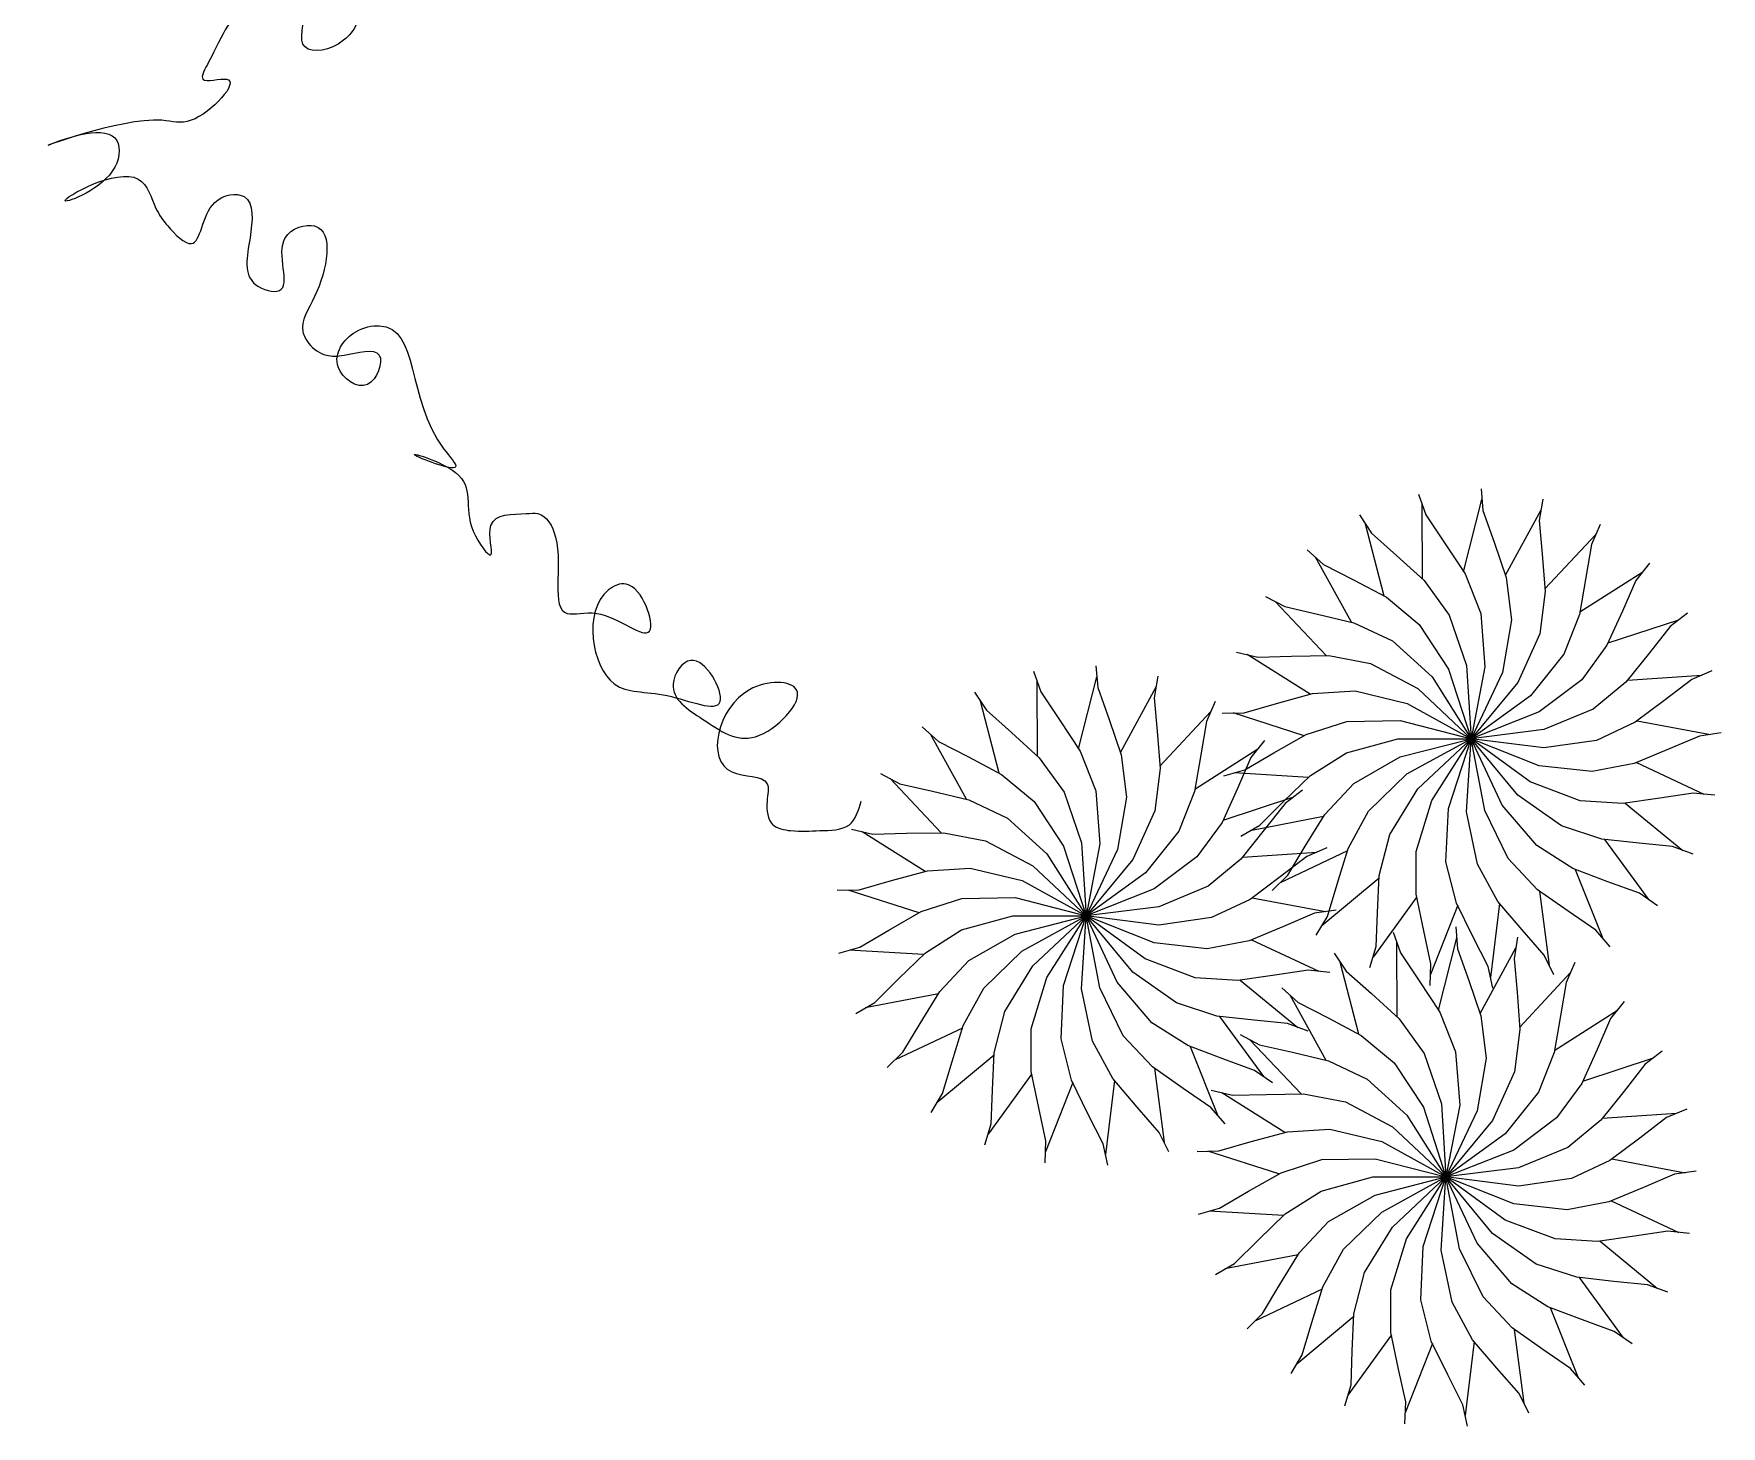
# Model space of a CAD drawing. Extents: x 41.89 to 46.57, y 11.47 to 19.19.
# Drawn here: x 41.885 to 46.568, y 11.467 to 15.331 of the extents above; entities that cross this region are included whole.
import ezdxf

# ---------------------------------------------------------------- set-up
doc = ezdxf.new("R2010")
doc.units = 0
doc.header["$LTSCALE"] = 3
doc.header["$MEASUREMENT"] = 0
doc.layers.get('0').update_dxf_attribs({"linetype": 'CONTINUOUS'})

msp = doc.modelspace()

# ---------------------------------------------------------------- linework, layer by layer
for p, q in [((45.7284, 14.0534), (45.7485, 13.9961)), ((45.9018, 14.0684), (45.907, 14.0079)), ((45.7391, 13.8181), (45.7384, 14.0248)), ((45.8536, 13.8378), (45.9044, 14.0382)), ((45.907, 14.0079), (45.9381, 13.9199)), ((45.9695, 13.8284), (46.0684, 14.0099)), ((46.0734, 14.0398), (46.0634, 13.9799)), ((45.5642, 13.9958), (45.5979, 13.9453)), ((45.6331, 13.7705), (45.5811, 13.9705)), ((45.7485, 13.9961), (45.8006, 13.9186)), ((46.0634, 13.9799), (46.0717, 13.8869)), ((46.2326, 13.9694), (46.208, 13.9139)), ((45.5979, 13.9453), (45.6676, 13.8832)), ((45.8006, 13.9186), (45.8575, 13.832)), ((45.9381, 13.9199), (45.9717, 13.8218)), ((46.0793, 13.7905), (46.2203, 13.9417)), ((46.208, 13.9139), (46.1929, 13.8218)), ((45.4195, 13.8991), (45.4647, 13.8586)), ((45.5423, 13.6981), (45.4421, 13.8789)), ((45.6676, 13.8832), (45.7443, 13.8134)), ((46.0717, 13.8869), (46.0798, 13.7836)), ((46.3692, 13.8617), (46.3316, 13.814)), ((45.4647, 13.8586), (45.5477, 13.8158)), ((45.5477, 13.8158), (45.6393, 13.7672)), ((45.8575, 13.832), (45.9009, 13.7219)), ((45.9717, 13.8218), (45.9864, 13.7044)), ((46.1929, 13.8218), (46.1751, 13.7196)), ((46.1763, 13.7265), (46.3504, 13.8378)), ((45.3034, 13.7695), (45.3573, 13.7415)), ((45.7443, 13.8134), (45.8138, 13.7176)), ((46.0798, 13.7836), (46.0649, 13.6662)), ((46.3316, 13.814), (46.2941, 13.7285)), ((45.4723, 13.6053), (45.3303, 13.7555)), ((45.3573, 13.7415), (45.4482, 13.7207)), ((45.6393, 13.7672), (45.7304, 13.6917)), ((45.9009, 13.7219), (45.9127, 13.5742)), ((46.2941, 13.7285), (46.2514, 13.634)), ((46.4748, 13.7233), (46.4265, 13.6865)), ((45.4482, 13.7207), (45.5491, 13.6964)), ((45.5491, 13.6964), (45.6561, 13.646)), ((45.7304, 13.6917), (45.8118, 13.568)), ((45.8138, 13.7176), (45.8619, 13.5775)), ((45.9864, 13.7044), (45.9611, 13.5584)), ((46.1751, 13.7196), (46.1314, 13.6096)), ((46.2543, 13.6404), (46.4506, 13.7049)), ((46.4265, 13.6865), (46.3689, 13.613)), ((45.6561, 13.646), (45.7658, 13.5464)), ((46.0649, 13.6662), (46.0041, 13.5311)), ((46.2514, 13.634), (46.1817, 13.5383)), ((45.2231, 13.6151), (45.2823, 13.6014)), ((45.4276, 13.4981), (45.2527, 13.6082)), ((45.2823, 13.6014), (45.3756, 13.6038)), ((45.3756, 13.6038), (45.4793, 13.6054)), ((45.4793, 13.6054), (45.5955, 13.5831)), ((45.5955, 13.5831), (45.7265, 13.5139)), ((46.1314, 13.6096), (46.0389, 13.494)), ((46.3689, 13.613), (46.304, 13.5321)), ((44.66, 13.562), (44.6801, 13.5047)), ((44.7852, 13.3464), (44.8359, 13.5468)), ((44.8333, 13.577), (44.8385, 13.5165)), ((45.005, 13.5484), (44.995, 13.4885)), ((45.7658, 13.5464), (45.8744, 13.3747)), ((45.8118, 13.568), (45.8744, 13.3747)), ((45.8619, 13.5775), (45.8744, 13.3747)), ((45.9127, 13.5742), (45.8744, 13.3747)), ((45.9611, 13.5584), (45.8744, 13.3747)), ((46.1817, 13.5383), (46.0634, 13.4493)), ((46.3084, 13.5376), (46.5146, 13.5513)), ((46.4867, 13.5394), (46.4126, 13.4826)), ((46.5426, 13.5631), (46.4867, 13.5394)), ((44.4958, 13.5044), (44.5295, 13.4539)), ((44.6707, 13.3267), (44.67, 13.5334)), ((44.6801, 13.5047), (44.7321, 13.4272)), ((44.8385, 13.5165), (44.8697, 13.4285)), ((44.901, 13.337), (45, 13.5185)), ((44.995, 13.4885), (45.0033, 13.3955)), ((45.3343, 13.4726), (45.4343, 13.4999)), ((45.4343, 13.4999), (45.5524, 13.5072)), ((45.5524, 13.5072), (45.6965, 13.4728)), ((45.7265, 13.5139), (45.8744, 13.3747)), ((46.0041, 13.5311), (45.8744, 13.3747)), ((46.0389, 13.494), (45.8744, 13.3747)), ((46.304, 13.5321), (46.2128, 13.4568)), ((44.5647, 13.2791), (44.5126, 13.4791)), ((44.5295, 13.4539), (44.5992, 13.3918)), ((45.0109, 13.2991), (45.1519, 13.4503)), ((45.1641, 13.4781), (45.1396, 13.4225)), ((45.1838, 13.4456), (45.2445, 13.447)), ((45.411, 13.3831), (45.2142, 13.4463)), ((45.2445, 13.447), (45.3343, 13.4726)), ((45.6965, 13.4728), (45.8744, 13.3747)), ((46.0634, 13.4493), (45.8744, 13.3747)), ((46.2128, 13.4568), (46.076, 13.4)), ((46.4126, 13.4826), (46.3297, 13.4204)), ((44.3511, 13.4077), (44.3963, 13.3672)), ((44.7321, 13.4272), (44.789, 13.3406)), ((44.8697, 13.4285), (44.9033, 13.3304)), ((45.0033, 13.3955), (45.0114, 13.2922)), ((45.1396, 13.4225), (45.1245, 13.3304)), ((45.417, 13.3865), (45.5296, 13.423)), ((45.5296, 13.423), (45.6777, 13.4255)), ((45.6777, 13.4255), (45.8744, 13.3747)), ((46.076, 13.4), (45.8744, 13.3747)), ((46.3297, 13.4204), (46.2226, 13.3701)), ((46.3353, 13.4245), (46.5384, 13.3865)), ((44.4739, 13.2067), (44.3737, 13.3875)), ((44.3963, 13.3672), (44.4792, 13.3244)), ((44.5992, 13.3918), (44.6759, 13.322)), ((45.3008, 13.3703), (45.2632, 13.3226)), ((45.327, 13.3352), (45.417, 13.3865)), ((45.5284, 13.3357), (45.6713, 13.3749)), ((45.6713, 13.3749), (45.8744, 13.3747)), ((45.6776, 13.3244), (45.8744, 13.3747)), ((45.6963, 13.2771), (45.8744, 13.3747)), ((45.7262, 13.2358), (45.8744, 13.3747)), ((45.7654, 13.2033), (45.8744, 13.3747)), ((45.8114, 13.1816), (45.8744, 13.3747)), ((45.8614, 13.172), (45.8744, 13.3747)), ((46.0759, 13.3491), (45.8744, 13.3747)), ((46.0037, 13.2181), (45.8744, 13.3747)), ((45.9607, 13.1908), (45.8744, 13.3747)), ((45.9123, 13.1752), (45.8744, 13.3747)), ((46.0632, 13.2998), (45.8744, 13.3747)), ((46.0386, 13.2552), (45.8744, 13.3747)), ((46.2226, 13.3701), (46.0759, 13.3491)), ((46.5084, 13.382), (46.4225, 13.3454)), ((46.5685, 13.391), (46.5084, 13.382)), ((44.4792, 13.3244), (44.5709, 13.2759)), ((44.6759, 13.322), (44.7453, 13.2262)), ((44.789, 13.3406), (44.8325, 13.2305)), ((44.9033, 13.3304), (44.918, 13.213)), ((45.1245, 13.3304), (45.1066, 13.2282)), ((45.1078, 13.2351), (45.282, 13.3465)), ((45.2632, 13.3226), (45.2256, 13.2371)), ((45.2464, 13.2881), (45.327, 13.3352)), ((45.4285, 13.2724), (45.5284, 13.3357)), ((45.549, 13.2509), (45.6776, 13.3244)), ((46.2105, 13.2836), (46.0632, 13.2998)), ((46.3267, 13.3057), (46.2105, 13.2836)), ((46.4225, 13.3454), (46.3267, 13.3057)), ((46.3332, 13.3084), (46.5205, 13.221)), ((44.2349, 13.2781), (44.2888, 13.2501)), ((44.4039, 13.1139), (44.2619, 13.2641)), ((44.5709, 13.2759), (44.662, 13.2003)), ((45.0114, 13.2922), (44.9965, 13.1748)), ((45.1879, 13.2716), (45.2464, 13.2881)), ((45.4234, 13.2676), (45.2171, 13.2798)), ((45.354, 13.2003), (45.4285, 13.2724)), ((45.59, 13.1739), (45.6963, 13.2771)), ((46.1772, 13.2029), (46.0386, 13.2552)), ((44.2888, 13.2501), (44.3798, 13.2293)), ((44.3798, 13.2293), (44.4806, 13.205)), ((44.7453, 13.2262), (44.7934, 13.0861)), ((44.8325, 13.2305), (44.8443, 13.0828)), ((44.918, 13.213), (44.8927, 13.067)), ((45.1066, 13.2282), (45.063, 13.1183)), ((45.2256, 13.2371), (45.183, 13.1426)), ((45.1858, 13.149), (45.3822, 13.2135)), ((45.4063, 13.2319), (45.358, 13.1951)), ((45.4679, 13.1647), (45.549, 13.2509)), ((45.6489, 13.1095), (45.7262, 13.2358)), ((46.125, 13.133), (46.0037, 13.2181)), ((46.398, 13.21), (46.2953, 13.1954)), ((46.4903, 13.2241), (46.398, 13.21)), ((46.5507, 13.2179), (46.4903, 13.2241)), ((44.4806, 13.205), (44.5877, 13.1546)), ((44.662, 13.2003), (44.7434, 13.0766)), ((44.9965, 13.1748), (44.9356, 13.0397)), ((45.2876, 13.1346), (45.354, 13.2003)), ((45.358, 13.1951), (45.3004, 13.1217)), ((45.4137, 13.0763), (45.4679, 13.1647)), ((45.5329, 13.0702), (45.59, 13.1739)), ((45.7219, 13.0617), (45.7654, 13.2033)), ((45.8046, 13.0336), (45.8114, 13.1816)), ((45.8916, 13.027), (45.8614, 13.172)), ((45.9775, 13.0422), (45.9123, 13.1752)), ((46.057, 13.0783), (45.9607, 13.1908)), ((46.2953, 13.1954), (46.1772, 13.2029)), ((46.3022, 13.1964), (46.4619, 13.0651)), ((44.1547, 13.1237), (44.2139, 13.11)), ((44.3592, 13.0067), (44.1843, 13.1168)), ((44.2139, 13.11), (44.3072, 13.1124)), ((44.3072, 13.1124), (44.4109, 13.114)), ((44.4109, 13.114), (44.5271, 13.0918)), ((44.5877, 13.1546), (44.6973, 13.055)), ((45.063, 13.1183), (44.9705, 13.0026)), ((45.183, 13.1426), (45.1133, 13.047)), ((45.2351, 13.1041), (45.2876, 13.1346)), ((45.3004, 13.1217), (45.2356, 13.0408)), ((45.4643, 13.1588), (45.2614, 13.1194)), ((46.2375, 13.0963), (46.125, 13.133)), ((44.5271, 13.0918), (44.6581, 13.0226)), ((44.7434, 13.0766), (44.806, 12.8833)), ((44.7934, 13.0861), (44.806, 12.8833)), ((44.8443, 13.0828), (44.806, 12.8833)), ((44.8927, 13.067), (44.806, 12.8833)), ((45.3658, 12.9962), (45.4137, 13.0763)), ((45.4742, 13.0717), (45.4182, 13.048)), ((45.5024, 12.9711), (45.5329, 13.0702)), ((45.6194, 12.9949), (45.6489, 13.1095)), ((46.1569, 13.0148), (46.057, 13.0783)), ((46.3406, 13.0849), (46.2375, 13.0963)), ((46.2444, 13.0956), (46.3665, 12.9288)), ((46.4335, 13.0757), (46.3406, 13.0849)), ((46.4904, 13.0546), (46.4335, 13.0757)), ((44.6581, 13.0226), (44.806, 12.8833)), ((44.6973, 13.055), (44.806, 12.8833)), ((44.9356, 13.0397), (44.806, 12.8833)), ((45.1133, 13.047), (44.9949, 12.9579)), ((45.2356, 13.0408), (45.1444, 12.9654)), ((45.24, 13.0462), (45.4462, 13.0599)), ((45.5309, 13.0636), (45.3441, 12.9749)), ((45.4182, 13.048), (45.3442, 12.9912)), ((45.7219, 12.9434), (45.7219, 13.0617)), ((45.8339, 12.919), (45.8046, 13.0336)), ((45.9485, 12.9232), (45.8916, 13.027)), ((46.0585, 12.9558), (45.9775, 13.0422)), ((44.1761, 12.9556), (44.2659, 12.9812)), ((44.2659, 12.9812), (44.3659, 13.0085)), ((44.3659, 13.0085), (44.484, 13.0159)), ((44.484, 13.0159), (44.6281, 12.9814)), ((44.6281, 12.9814), (44.806, 12.8833)), ((44.9705, 13.0026), (44.806, 12.8833)), ((45.3442, 12.9912), (45.2613, 12.929)), ((45.3225, 12.9536), (45.3658, 12.9962)), ((45.619, 12.9879), (45.4602, 12.8556)), ((45.6145, 12.8913), (45.6194, 12.9949)), ((46.2539, 12.9781), (46.1569, 13.0148)), ((46.1634, 13.0123), (46.2401, 12.8204)), ((46.3415, 12.946), (46.2539, 12.9781)), ((44.1154, 12.9542), (44.1761, 12.9556)), ((44.3425, 12.8917), (44.1457, 12.9549)), ((44.3486, 12.8951), (44.4612, 12.9316)), ((44.4612, 12.9316), (44.6093, 12.9341)), ((44.6093, 12.9341), (44.806, 12.8833)), ((44.9949, 12.9579), (44.806, 12.8833)), ((45.1444, 12.9654), (45.0075, 12.9086)), ((45.2613, 12.929), (45.1541, 12.8787)), ((45.2668, 12.9332), (45.47, 12.8951)), ((45.4759, 12.8816), (45.5024, 12.9711)), ((45.7233, 12.9365), (45.6023, 12.7689)), ((45.7429, 12.8418), (45.7219, 12.9434)), ((46.1433, 12.8962), (46.0585, 12.9558)), ((46.0642, 12.9518), (46.0908, 12.7469)), ((46.3915, 12.9115), (46.3415, 12.946)), ((44.2585, 12.8438), (44.3486, 12.8951)), ((44.46, 12.8444), (44.6029, 12.8836)), ((44.6029, 12.8836), (44.806, 12.8833)), ((44.6092, 12.833), (44.806, 12.8833)), ((44.6279, 12.7857), (44.806, 12.8833)), ((44.6578, 12.7444), (44.806, 12.8833)), ((44.697, 12.712), (44.806, 12.8833)), ((44.743, 12.6902), (44.806, 12.8833)), ((44.793, 12.6806), (44.806, 12.8833)), ((45.0075, 12.9086), (44.806, 12.8833)), ((45.0075, 12.8577), (44.806, 12.8833)), ((44.9353, 12.7267), (44.806, 12.8833)), ((44.8923, 12.6995), (44.806, 12.8833)), ((44.8438, 12.6838), (44.806, 12.8833)), ((44.9948, 12.8084), (44.806, 12.8833)), ((44.9702, 12.7638), (44.806, 12.8833)), ((45.1541, 12.8787), (45.0075, 12.8577)), ((45.44, 12.8906), (45.3541, 12.854)), ((45.5, 12.8996), (45.44, 12.8906)), ((45.4445, 12.8296), (45.4759, 12.8816)), ((45.6111, 12.798), (45.6145, 12.8913)), ((45.837, 12.9127), (45.7615, 12.7203)), ((45.8795, 12.8259), (45.8339, 12.919)), ((45.9531, 12.9179), (45.9278, 12.7128)), ((46.0159, 12.8444), (45.9485, 12.9232)), ((46.2202, 12.8433), (46.1433, 12.8962)), ((44.1779, 12.7967), (44.2585, 12.8438)), ((44.36, 12.781), (44.46, 12.8444)), ((44.4806, 12.7595), (44.6092, 12.833)), ((45.3541, 12.854), (45.2583, 12.8143)), ((45.6583, 12.8377), (45.6784, 12.7804)), ((45.7628, 12.7506), (45.7429, 12.8418)), ((45.8317, 12.8527), (45.8369, 12.7922)), ((46.0772, 12.774), (46.0159, 12.8444)), ((46.26, 12.7974), (46.2202, 12.8433)), ((44.1195, 12.7802), (44.1779, 12.7967)), ((44.355, 12.7762), (44.1487, 12.7885)), ((44.5216, 12.6825), (44.6279, 12.7857)), ((45.142, 12.7922), (44.9948, 12.8084)), ((45.2583, 12.8143), (45.142, 12.7922)), ((45.2647, 12.817), (45.4521, 12.7296)), ((45.5936, 12.7398), (45.6111, 12.798)), ((45.6691, 12.6024), (45.6684, 12.8091)), ((45.7836, 12.6221), (45.8343, 12.8225)), ((45.8369, 12.7922), (45.8681, 12.7042)), ((45.9215, 12.7425), (45.8795, 12.8259)), ((45.8994, 12.6127), (45.9984, 12.7942)), ((46.0034, 12.8241), (45.9934, 12.7642)), ((44.2856, 12.7089), (44.36, 12.781)), ((44.3995, 12.6733), (44.4806, 12.7595)), ((44.5805, 12.6181), (44.6578, 12.7444)), ((45.1088, 12.7115), (44.9702, 12.7638)), ((45.4941, 12.7801), (45.5279, 12.7296)), ((45.5631, 12.5548), (45.511, 12.7548)), ((45.6784, 12.7804), (45.7305, 12.7029)), ((45.7603, 12.6899), (45.7628, 12.7506)), ((45.9342, 12.6831), (45.9215, 12.7425)), ((45.9934, 12.7642), (46.0017, 12.6712)), ((46.1043, 12.7197), (46.0772, 12.774)), ((46.1625, 12.7537), (46.1379, 12.6982)), ((44.2192, 12.6432), (44.2856, 12.7089)), ((44.6535, 12.5703), (44.697, 12.712)), ((44.9886, 12.5869), (44.8923, 12.6995)), ((45.0566, 12.6416), (44.9353, 12.7267)), ((45.2269, 12.704), (45.1088, 12.7115)), ((45.3296, 12.7186), (45.2269, 12.704)), ((45.2338, 12.705), (45.3935, 12.5738)), ((45.4218, 12.7327), (45.3296, 12.7186)), ((45.4823, 12.7265), (45.4218, 12.7327)), ((45.5279, 12.7296), (45.5976, 12.6675)), ((45.7305, 12.7029), (45.7874, 12.6163)), ((45.8681, 12.7042), (45.9017, 12.6061)), ((46.0092, 12.5748), (46.1502, 12.726)), ((46.1379, 12.6982), (46.1228, 12.6061)), ((44.3958, 12.6674), (44.1929, 12.628)), ((44.3453, 12.5849), (44.3995, 12.6733)), ((44.4645, 12.5788), (44.5216, 12.6825)), ((44.7362, 12.5422), (44.743, 12.6902)), ((44.8232, 12.5356), (44.793, 12.6806)), ((44.9091, 12.5508), (44.8438, 12.6838)), ((45.3494, 12.6834), (45.3947, 12.6429)), ((45.4722, 12.4824), (45.3721, 12.6632)), ((45.5976, 12.6675), (45.6742, 12.5977)), ((46.0017, 12.6712), (46.0098, 12.5679)), ((46.2992, 12.646), (46.2615, 12.5983)), ((44.1667, 12.6127), (44.2192, 12.6432)), ((44.5509, 12.5035), (44.5805, 12.6181)), ((45.1691, 12.605), (45.0566, 12.6416)), ((45.2721, 12.5936), (45.1691, 12.605)), ((45.176, 12.6042), (45.2981, 12.4374)), ((45.3947, 12.6429), (45.4776, 12.6001)), ((45.4776, 12.6001), (45.5692, 12.5515)), ((45.6742, 12.5977), (45.7437, 12.5019)), ((45.7874, 12.6163), (45.8309, 12.5062)), ((45.9017, 12.6061), (45.9164, 12.4887)), ((46.1228, 12.6061), (46.105, 12.5039)), ((46.1062, 12.5108), (46.2804, 12.6221)), ((46.2615, 12.5983), (46.224, 12.5128)), ((44.4624, 12.5722), (44.2757, 12.4835)), ((44.2974, 12.5048), (44.3453, 12.5849)), ((44.434, 12.4797), (44.4645, 12.5788)), ((44.6534, 12.452), (44.6535, 12.5703)), ((44.9901, 12.4645), (44.9091, 12.5508)), ((45.0884, 12.5234), (44.9886, 12.5869)), ((45.2333, 12.5538), (45.2872, 12.5258)), ((45.365, 12.5843), (45.2721, 12.5936)), ((45.422, 12.5632), (45.365, 12.5843)), ((45.5692, 12.5515), (45.6604, 12.476)), ((46.0098, 12.5679), (45.9949, 12.4505)), ((44.2541, 12.4622), (44.2974, 12.5048)), ((44.7655, 12.4276), (44.7362, 12.5422)), ((44.8801, 12.4318), (44.8232, 12.5356)), ((45.1854, 12.4867), (45.0884, 12.5234)), ((45.095, 12.5209), (45.1717, 12.329)), ((45.4023, 12.3896), (45.2603, 12.5398)), ((45.2872, 12.5258), (45.3782, 12.5049)), ((45.3782, 12.5049), (45.479, 12.4807)), ((45.8309, 12.5062), (45.8426, 12.3585)), ((46.105, 12.5039), (46.0614, 12.3939)), ((46.224, 12.5128), (46.1813, 12.4183)), ((46.4047, 12.5076), (46.3564, 12.4708)), ((44.5506, 12.4965), (44.3918, 12.3642)), ((44.4075, 12.3902), (44.434, 12.4797)), ((44.546, 12.3999), (44.5509, 12.5035)), ((45.0749, 12.4048), (44.9901, 12.4645)), ((44.9958, 12.4605), (45.0224, 12.2555)), ((45.2731, 12.4547), (45.1854, 12.4867)), ((45.479, 12.4807), (45.5861, 12.4303)), ((45.6604, 12.476), (45.7418, 12.3523)), ((45.7437, 12.5019), (45.7918, 12.3618)), ((45.9164, 12.4887), (45.8911, 12.3427)), ((46.1842, 12.4247), (46.3806, 12.4892)), ((46.3564, 12.4708), (46.2988, 12.3973)), ((44.6548, 12.4452), (44.5339, 12.2775)), ((44.6744, 12.3505), (44.6534, 12.452)), ((44.7686, 12.4213), (44.6931, 12.2289)), ((44.8111, 12.3345), (44.7655, 12.4276)), ((44.8846, 12.4265), (44.8594, 12.2214)), ((44.9474, 12.353), (44.8801, 12.4318)), ((45.3231, 12.4201), (45.2731, 12.4547)), ((45.5861, 12.4303), (45.6957, 12.3306)), ((45.9949, 12.4505), (45.934, 12.3154)), ((46.1813, 12.4183), (46.1117, 12.3226)), ((44.3761, 12.3382), (44.4075, 12.3902)), ((44.5426, 12.3066), (44.546, 12.3999)), ((45.1518, 12.352), (45.0749, 12.4048)), ((45.1531, 12.3994), (45.2122, 12.3857)), ((45.3576, 12.2824), (45.1827, 12.3925)), ((45.2122, 12.3857), (45.3056, 12.3881)), ((45.3056, 12.3881), (45.4092, 12.3897)), ((45.4092, 12.3897), (45.5255, 12.3674)), ((45.5255, 12.3674), (45.6564, 12.2982)), ((46.0614, 12.3939), (45.9688, 12.2782)), ((46.2988, 12.3973), (46.234, 12.3164)), ((44.6943, 12.2592), (44.6744, 12.3505)), ((44.853, 12.2511), (44.8111, 12.3345)), ((45.0088, 12.2826), (44.9474, 12.353)), ((45.1916, 12.3061), (45.1518, 12.352)), ((45.6957, 12.3306), (45.8044, 12.159)), ((45.7418, 12.3523), (45.8044, 12.159)), ((45.7918, 12.3618), (45.8044, 12.159)), ((45.8426, 12.3585), (45.8044, 12.159)), ((45.8911, 12.3427), (45.8044, 12.159)), ((46.1117, 12.3226), (45.9933, 12.2336)), ((46.234, 12.3164), (46.1427, 12.2411)), ((46.2383, 12.3219), (46.4446, 12.3355)), ((46.4166, 12.3237), (46.3426, 12.2669)), ((46.4726, 12.3474), (46.4166, 12.3237)), ((44.5252, 12.2484), (44.5426, 12.3066)), ((45.0359, 12.2283), (45.0088, 12.2826)), ((45.2643, 12.2569), (45.3643, 12.2842)), ((45.3643, 12.2842), (45.4824, 12.2915)), ((45.4824, 12.2915), (45.6265, 12.2571)), ((45.6564, 12.2982), (45.8044, 12.159)), ((45.934, 12.3154), (45.8044, 12.159)), ((45.9688, 12.2782), (45.8044, 12.159)), ((44.6919, 12.1985), (44.6943, 12.2592)), ((44.8658, 12.1917), (44.853, 12.2511)), ((45.1138, 12.2299), (45.1745, 12.2313)), ((45.3409, 12.1674), (45.1441, 12.2306)), ((45.1745, 12.2313), (45.2643, 12.2569)), ((45.6265, 12.2571), (45.8044, 12.159)), ((45.9933, 12.2336), (45.8044, 12.159)), ((46.1427, 12.2411), (46.0059, 12.1843)), ((46.3426, 12.2669), (46.2596, 12.2046)), ((45.347, 12.1708), (45.4596, 12.2073)), ((45.4596, 12.2073), (45.6077, 12.2097)), ((45.6077, 12.2097), (45.8044, 12.159)), ((46.0059, 12.1843), (45.8044, 12.159)), ((46.2596, 12.2046), (46.1525, 12.1543)), ((46.2652, 12.2088), (46.4684, 12.1708)), ((45.2569, 12.1195), (45.347, 12.1708)), ((45.4584, 12.12), (45.6012, 12.1592)), ((45.6012, 12.1592), (45.8044, 12.159)), ((45.6076, 12.1087), (45.8044, 12.159)), ((45.6263, 12.0614), (45.8044, 12.159)), ((45.6561, 12.0201), (45.8044, 12.159)), ((45.6953, 11.9876), (45.8044, 12.159)), ((45.7414, 11.9659), (45.8044, 12.159)), ((45.7914, 11.9563), (45.8044, 12.159)), ((46.0059, 12.1333), (45.8044, 12.159)), ((45.9337, 12.0024), (45.8044, 12.159)), ((45.8907, 11.9751), (45.8044, 12.159)), ((45.8422, 11.9595), (45.8044, 12.159)), ((45.9932, 12.084), (45.8044, 12.159)), ((45.9686, 12.0395), (45.8044, 12.159)), ((46.1525, 12.1543), (46.0059, 12.1333)), ((46.3525, 12.1297), (46.2567, 12.09)), ((46.4383, 12.1663), (46.3525, 12.1297)), ((46.4984, 12.1753), (46.4383, 12.1663)), ((45.1763, 12.0724), (45.2569, 12.1195)), ((45.3584, 12.0567), (45.4584, 12.12)), ((45.4789, 12.0352), (45.6076, 12.1087)), ((46.1404, 12.0679), (45.9932, 12.084)), ((46.2567, 12.09), (46.1404, 12.0679)), ((46.2631, 12.0927), (46.4504, 12.0053)), ((45.1178, 12.0559), (45.1763, 12.0724)), ((45.3534, 12.0518), (45.1471, 12.0641)), ((45.2839, 11.9846), (45.3584, 12.0567)), ((45.52, 11.9582), (45.6263, 12.0614)), ((46.1072, 11.9872), (45.9686, 12.0395)), ((45.3979, 11.949), (45.4789, 12.0352)), ((45.5788, 11.8938), (45.6561, 12.0201)), ((46.055, 11.9173), (45.9337, 12.0024)), ((46.3279, 11.9943), (46.2253, 11.9797)), ((46.4202, 12.0084), (46.3279, 11.9943)), ((46.4807, 12.0022), (46.4202, 12.0084)), ((45.3942, 11.9431), (45.1913, 11.9037)), ((45.2176, 11.9189), (45.2839, 11.9846)), ((45.3437, 11.8606), (45.3979, 11.949)), ((45.4629, 11.8545), (45.52, 11.9582)), ((45.6519, 11.846), (45.6953, 11.9876)), ((45.7345, 11.8179), (45.7414, 11.9659)), ((45.8216, 11.8113), (45.7914, 11.9563)), ((45.9075, 11.8265), (45.8422, 11.9595)), ((45.987, 11.8626), (45.8907, 11.9751)), ((46.2253, 11.9797), (46.1072, 11.9872)), ((46.2322, 11.9807), (46.3919, 11.8494)), ((45.165, 11.8884), (45.2176, 11.9189)), ((46.1675, 11.8806), (46.055, 11.9173)), ((45.2957, 11.7805), (45.3437, 11.8606)), ((45.4324, 11.7554), (45.4629, 11.8545)), ((45.5493, 11.7792), (45.5788, 11.8938)), ((46.0868, 11.7991), (45.987, 11.8626)), ((46.2705, 11.8692), (46.1675, 11.8806)), ((46.1744, 11.8799), (46.2965, 11.7131)), ((46.3634, 11.86), (46.2705, 11.8692)), ((46.4204, 11.8389), (46.3634, 11.86)), ((45.4608, 11.8479), (45.2741, 11.7592)), ((45.6518, 11.7277), (45.6519, 11.846)), ((45.7639, 11.7033), (45.7345, 11.8179)), ((45.8785, 11.7075), (45.8216, 11.8113)), ((45.9884, 11.7401), (45.9075, 11.8265)), ((45.2524, 11.7379), (45.2957, 11.7805)), ((45.549, 11.7722), (45.3902, 11.6399)), ((45.4059, 11.6659), (45.4324, 11.7554)), ((45.5444, 11.6756), (45.5493, 11.7792)), ((46.1838, 11.7624), (46.0868, 11.7991)), ((46.0934, 11.7966), (46.1701, 11.6047)), ((46.2715, 11.7303), (46.1838, 11.7624)), ((45.6532, 11.7208), (45.5323, 11.5532)), ((45.6728, 11.6261), (45.6518, 11.7277)), ((45.9458, 11.6287), (45.8785, 11.7075)), ((46.0733, 11.6805), (45.9884, 11.7401)), ((45.9941, 11.7361), (46.0207, 11.5312)), ((46.3214, 11.6958), (46.2715, 11.7303)), ((45.3745, 11.6139), (45.4059, 11.6659)), ((45.541, 11.5823), (45.5444, 11.6756)), ((45.7669, 11.697), (45.6915, 11.5046)), ((45.8095, 11.6102), (45.7639, 11.7033)), ((45.883, 11.7022), (45.8578, 11.4971)), ((46.1502, 11.6276), (46.0733, 11.6805)), ((45.6927, 11.5349), (45.6728, 11.6261)), ((46.0072, 11.5583), (45.9458, 11.6287)), ((46.19, 11.5817), (46.1502, 11.6276)), ((45.5236, 11.5241), (45.541, 11.5823)), ((45.8514, 11.5268), (45.8095, 11.6102)), ((45.6903, 11.4742), (45.6927, 11.5349)), ((45.8642, 11.4674), (45.8514, 11.5268)), ((46.0343, 11.504), (46.0072, 11.5583))]:
    msp.add_line(p, q)
msp.add_spline([(44.3655, 16.8347), (43.8534, 16.1076), (43.2683, 16.084), (43.1542, 15.8722), (43.3009, 15.8397), (43.2846, 15.9211), (43.3173, 15.7582), (43.04, 15.7094), (43.0074, 15.8234), (43.0237, 15.9537), (42.9096, 15.6116), (42.9259, 15.5791), (42.9259, 15.5465), (43.0074, 15.6279), (43.04, 15.4488), (42.8443, 15.4162), (42.7791, 15.4813), (42.7139, 15.5139), (42.665, 15.3836), (42.7791, 15.3673), (42.7302, 15.3022), (42.6323, 15.3022), (42.6323, 15.3999), (42.5345, 15.3999), (42.4856, 15.3999), (42.3714, 15.2533), (42.3551, 15.2045), (42.4203, 15.2045), (42.3225, 15.0905), (42.241, 15.0905), (41.9306, 15.0237), (42.1105, 15.0416), (42.1105, 14.9602), (41.9727, 14.8673), (42.1757, 14.9276), (42.2247, 14.8462), (42.2573, 14.7973), (42.3225, 14.7484), (42.3877, 14.8624), (42.4693, 14.8787), (42.4856, 14.7647), (42.5019, 14.6344), (42.5671, 14.6181), (42.5834, 14.7647), (42.665, 14.7973), (42.665, 14.6019), (42.6323, 14.5041), (42.6486, 14.4716), (42.6976, 14.439), (42.7465, 14.439), (42.8443, 14.439), (42.8117, 14.3576), (42.7302, 14.4064), (42.7791, 14.5041), (42.8443, 14.5204), (43.0237, 14.1784), (43.0563, 14.1295), (42.9422, 14.1621), (43.0563, 14.1133), (43.1053, 13.9504), (43.1542, 13.8852), (43.1542, 13.9667), (43.252, 13.9993), (43.2846, 13.9993), (43.3336, 13.9341), (43.3662, 13.7224), (43.4477, 13.7224), (43.5945, 13.6735), (43.5292, 13.8038), (43.4803, 13.7875), (43.4966, 13.5269), (43.6434, 13.4944), (43.7902, 13.4781), (43.7086, 13.5921), (43.6597, 13.5269), (43.7412, 13.4292), (43.888, 13.3804), (44.0022, 13.5107), (43.8717, 13.5107), (43.8228, 13.2826), (43.9206, 13.2501), (43.9206, 13.2012), (43.9369, 13.1361), (43.9859, 13.1198), (44.0674, 13.1198), (44.1489, 13.1361), (44.1815, 13.2012)], degree=3)

doc.saveas('drawing.dxf')
